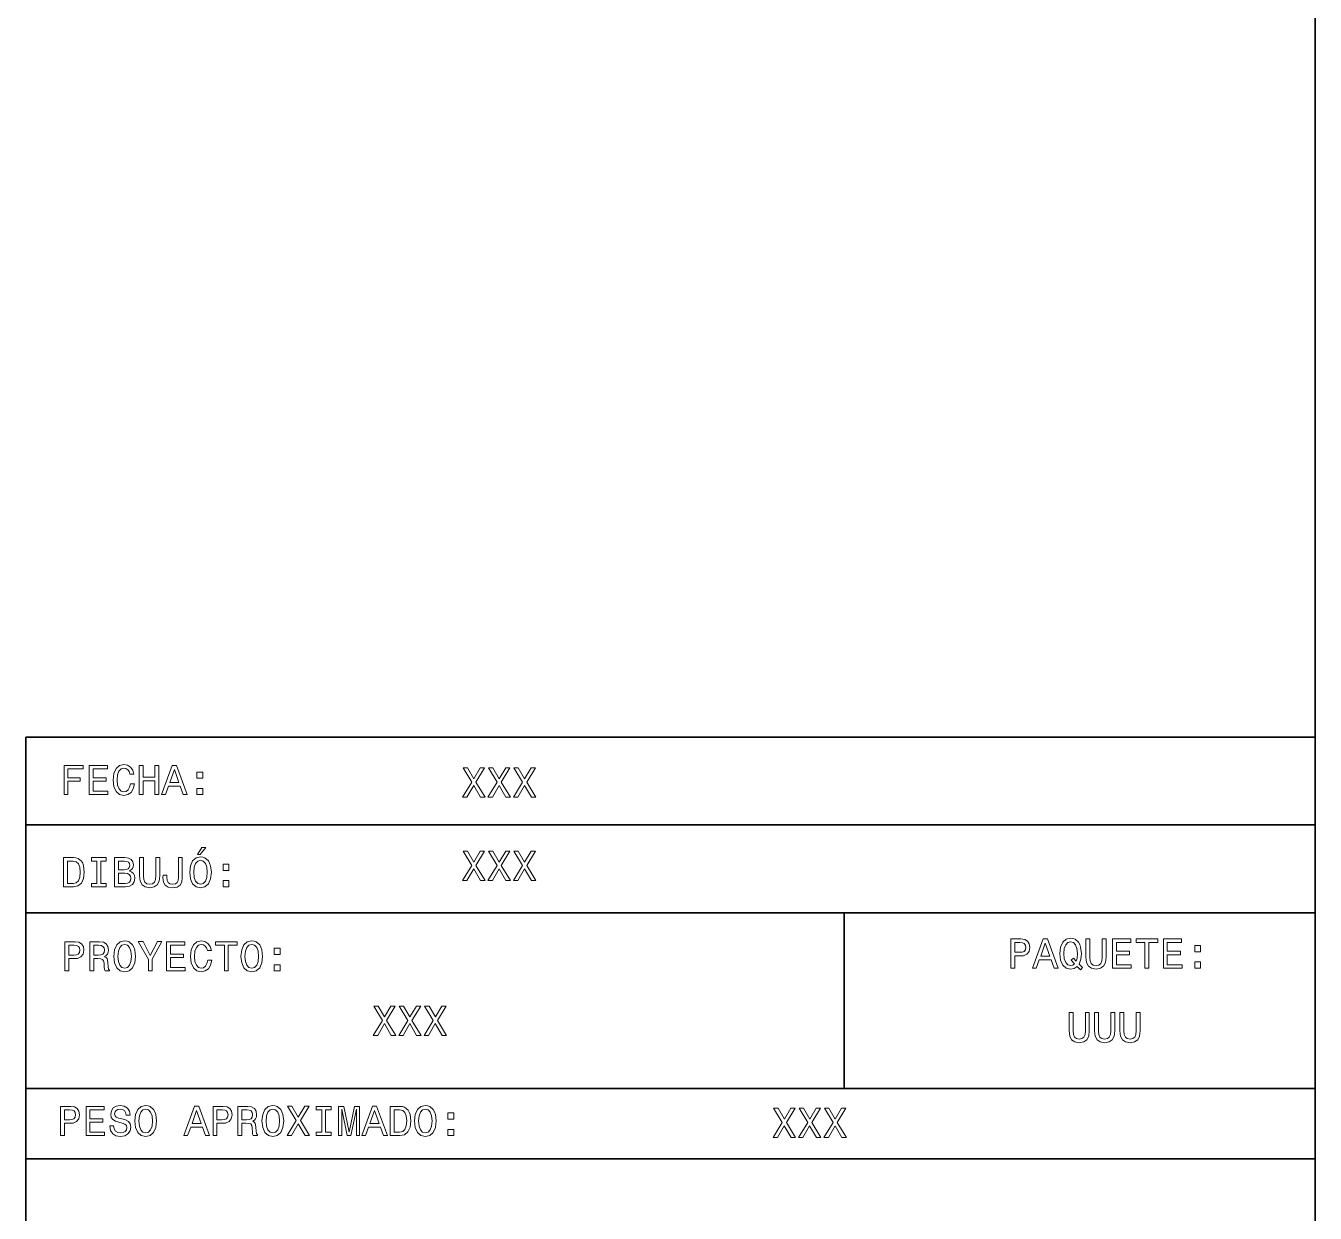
# Model space of a CAD drawing. Extents: x 14 to 2196, y -1968 to 1826.
# Drawn here: x 953.1 to 1173.1, y -789.6 to -586.8 of the extents above; entities that cross this region are included whole.
import ezdxf

# ---------------------------------------------------------------- set-up
doc = ezdxf.new("R2010")
doc.units = 0

msp = doc.modelspace()

# ---------------------------------------------------------------- linework, layer by layer
at = {"color": 7, "lineweight": 35}
for p, q in [((1173.112305, -992.265381), (1173.112305, -181.425354)), ((1173.112305, -992.265381), (1173.112305, -181.425354)), ((953.112305, -708.265381), (953.112305, -992.265381)), ((953.112305, -708.265381), (1173.112305, -708.265381)), ((953.112305, -708.265381), (953.112305, -992.265381)), ((953.112305, -708.265381), (1173.112305, -708.265381)), ((953.112305, -723.265381), (1173.112305, -723.265381)), ((953.112305, -723.265381), (1173.112305, -723.265381)), ((953.112305, -738.265381), (1173.112305, -738.265381)), ((953.112305, -738.265381), (1173.112305, -738.265381)), ((1092.715942, -738.265381), (1092.715942, -768.265381)), ((953.112305, -768.265381), (1173.112305, -768.265381)), ((953.112305, -768.265381), (1173.112305, -768.265381)), ((953.112305, -780.265381), (1173.112305, -780.265381)), ((953.112305, -780.265381), (1173.112305, -780.265381))]:
    msp.add_line(p, q, dxfattribs=at)
at = {"color": 7, "lineweight": 13}
for points in [[(959.640015, -718.102966), (960.310059, -718.102966), (960.310059, -715.804688), (962.413757, -715.804688), (962.413757, -715.206726), (960.310059, -715.206726), (960.310059, -713.70813), (962.896484, -713.70813), (962.896484, -713.102966), (959.640015, -713.102966)], [(959.640015, -718.102966), (960.310059, -718.102966), (960.310059, -715.804688), (962.413757, -715.804688), (962.413757, -715.206726), (960.310059, -715.206726), (960.310059, -713.70813), (962.896484, -713.70813), (962.896484, -713.102966), (959.640015, -713.102966)], [(963.941162, -718.102966), (967.111206, -718.102966), (967.111206, -717.497803), (964.604004, -717.497803), (964.604004, -715.804688), (966.837402, -715.804688), (966.837402, -715.206726), (964.604004, -715.206726), (964.604004, -713.70813), (967.053528, -713.70813), (967.053528, -713.102966), (963.941162, -713.102966)], [(963.941162, -718.102966), (967.111206, -718.102966), (967.111206, -717.497803), (964.604004, -717.497803), (964.604004, -715.804688), (966.837402, -715.804688), (966.837402, -715.206726), (964.604004, -715.206726), (964.604004, -713.70813), (967.053528, -713.70813), (967.053528, -713.102966), (963.941162, -713.102966)], [(970.958435, -716.244202), (970.814331, -716.849365), (970.576599, -717.281616), (970.245178, -717.548218), (969.85614, -717.634644), (969.387817, -717.505005), (969.020386, -717.115906), (968.775452, -716.481934), (968.696228, -715.602966), (968.775452, -714.731201), (969.013184, -714.090027), (969.380615, -713.700928), (969.85614, -713.564087), (970.201965, -713.636108), (970.497375, -713.83783), (970.727905, -714.162048), (970.886414, -714.608704), (971.570862, -714.608704), (971.354675, -713.924316), (970.980042, -713.405579), (970.468567, -713.08136), (969.85614, -712.966064), (969.092468, -713.146179), (968.508911, -713.650513), (968.134216, -714.479065), (968.004578, -715.602966), (968.134216, -716.726868), (968.508911, -717.55542), (969.092468, -718.066956), (969.85614, -718.239868), (970.526184, -718.102966), (971.066528, -717.72113), (971.448364, -717.094299), (971.650085, -716.244202)], [(970.958435, -716.244202), (970.814331, -716.849365), (970.576599, -717.281616), (970.245178, -717.548218), (969.85614, -717.634644), (969.387817, -717.505005), (969.020386, -717.115906), (968.775452, -716.481934), (968.696228, -715.602966), (968.775452, -714.731201), (969.013184, -714.090027), (969.380615, -713.700928), (969.85614, -713.564087), (970.201965, -713.636108), (970.497375, -713.83783), (970.727905, -714.162048), (970.886414, -714.608704), (971.570862, -714.608704), (971.354675, -713.924316), (970.980042, -713.405579), (970.468567, -713.08136), (969.85614, -712.966064), (969.092468, -713.146179), (968.508911, -713.650513), (968.134216, -714.479065), (968.004578, -715.602966), (968.134216, -716.726868), (968.508911, -717.55542), (969.092468, -718.066956), (969.85614, -718.239868), (970.526184, -718.102966), (971.066528, -717.72113), (971.448364, -717.094299), (971.650085, -716.244202)], [(972.457031, -718.102966), (973.127014, -718.102966), (973.127014, -715.754272), (975.129944, -715.754272), (975.129944, -718.102966), (975.792725, -718.102966), (975.792725, -713.102966), (975.129944, -713.102966), (975.129944, -715.141846), (973.127014, -715.141846), (973.127014, -713.102966), (972.457031, -713.102966)], [(972.457031, -718.102966), (973.127014, -718.102966), (973.127014, -715.754272), (975.129944, -715.754272), (975.129944, -718.102966), (975.792725, -718.102966), (975.792725, -713.102966), (975.129944, -713.102966), (975.129944, -715.141846), (973.127014, -715.141846), (973.127014, -713.102966), (972.457031, -713.102966)], [(976.275452, -718.102966), (976.938293, -718.102966), (977.464233, -716.63324), (979.4599, -716.63324), (979.98584, -718.102966), (980.663086, -718.102966), (978.833069, -713.095764), (978.098206, -713.095764)], [(976.275452, -718.102966), (976.938293, -718.102966), (977.464233, -716.63324), (979.4599, -716.63324), (979.98584, -718.102966), (980.663086, -718.102966), (978.833069, -713.095764), (978.098206, -713.095764)], [(977.694763, -716.020813), (978.465637, -713.816223), (979.236572, -716.020813)], [(977.694763, -716.020813), (978.465637, -713.816223), (979.236572, -716.020813)], [(982.305725, -715.307556), (983.299927, -715.307556), (983.299927, -714.23407), (982.305725, -714.23407)], [(982.305725, -715.307556), (983.299927, -715.307556), (983.299927, -714.23407), (982.305725, -714.23407)], [(1027.630859, -718.540405), (1028.387329, -718.540405), (1029.532837, -716.51593), (1030.699951, -718.540405), (1031.463623, -718.540405), (1029.900269, -715.968384), (1031.384399, -713.533203), (1030.656738, -713.533203), (1029.554443, -715.384766), (1028.473755, -713.533203), (1027.717285, -713.533203), (1029.194214, -715.975586)], [(1031.968018, -718.540405), (1032.724487, -718.540405), (1033.869995, -716.51593), (1035.037109, -718.540405), (1035.800903, -718.540405), (1034.237427, -715.968384), (1035.721558, -713.533203), (1034.993896, -713.533203), (1033.891602, -715.384766), (1032.810913, -713.533203), (1032.054443, -713.533203), (1033.531372, -715.975586)], [(1036.305176, -718.540405), (1037.061646, -718.540405), (1038.207153, -716.51593), (1039.37439, -718.540405), (1040.138062, -718.540405), (1038.574585, -715.968384), (1040.058838, -713.533203), (1039.331055, -713.533203), (1038.22876, -715.384766), (1037.148071, -713.533203), (1036.391602, -713.533203), (1037.86853, -715.975586)], [(982.305725, -718.102966), (983.299927, -718.102966), (983.299927, -717.02948), (982.305725, -717.02948)], [(982.305725, -718.102966), (983.299927, -718.102966), (983.299927, -717.02948), (982.305725, -717.02948)], [(982.429626, -728.325439), (982.854675, -728.325439), (983.85614, -727.100647), (983.150085, -727.100647)], [(982.429626, -728.325439), (982.854675, -728.325439), (983.85614, -727.100647), (983.150085, -727.100647)], [(1027.630859, -732.772461), (1028.387329, -732.772461), (1029.532837, -730.747986), (1030.699951, -732.772461), (1031.463623, -732.772461), (1029.900269, -730.200439), (1031.384399, -727.765259), (1030.656738, -727.765259), (1029.554443, -729.616821), (1028.473755, -727.765259), (1027.717285, -727.765259), (1029.194214, -730.207642)], [(1031.968018, -732.772461), (1032.724487, -732.772461), (1033.869995, -730.747986), (1035.037109, -732.772461), (1035.800903, -732.772461), (1034.237427, -730.200439), (1035.721558, -727.765259), (1034.993896, -727.765259), (1033.891602, -729.616821), (1032.810913, -727.765259), (1032.054443, -727.765259), (1033.531372, -730.207642)], [(1036.305176, -732.772461), (1037.061646, -732.772461), (1038.207153, -730.747986), (1039.37439, -732.772461), (1040.138062, -732.772461), (1038.574585, -730.200439), (1040.058838, -727.765259), (1039.331055, -727.765259), (1038.22876, -729.616821), (1037.148071, -727.765259), (1036.391602, -727.765259), (1037.86853, -730.207642)], [(961.233643, -728.851379), (959.569397, -728.851379), (959.569397, -733.851379), (961.233643, -733.851379), (962.018921, -733.692871), (962.602539, -733.210144), (962.962769, -732.424866), (963.092468, -731.351379), (962.977173, -730.256287), (962.833069, -729.823975), (962.631348, -729.47821), (962.047791, -729.009888), (961.665955, -728.894592)], [(961.233643, -728.851379), (959.569397, -728.851379), (959.569397, -733.851379), (961.233643, -733.851379), (962.018921, -733.692871), (962.602539, -733.210144), (962.962769, -732.424866), (963.092468, -731.351379), (962.977173, -730.256287), (962.833069, -729.823975), (962.631348, -729.47821), (962.047791, -729.009888), (961.665955, -728.894592)], [(961.183228, -729.449341), (961.730774, -729.557434), (962.105408, -729.888855), (962.328735, -730.479614), (962.400818, -731.351379), (962.321533, -732.194336), (962.098206, -732.785095), (961.71637, -733.138123), (961.183228, -733.253418), (960.239441, -733.253418), (960.239441, -729.449341)], [(961.183228, -729.449341), (961.730774, -729.557434), (962.105408, -729.888855), (962.328735, -730.479614), (962.400818, -731.351379), (962.321533, -732.194336), (962.098206, -732.785095), (961.71637, -733.138123), (961.183228, -733.253418), (960.239441, -733.253418), (960.239441, -729.449341)], [(965.246643, -733.246216), (964.324402, -733.246216), (964.324402, -733.851379), (966.831604, -733.851379), (966.831604, -733.246216), (965.909424, -733.246216), (965.909424, -729.456543), (966.831604, -729.456543), (966.831604, -728.851379), (964.324402, -728.851379), (964.324402, -729.456543), (965.246643, -729.456543)], [(965.246643, -733.246216), (964.324402, -733.246216), (964.324402, -733.851379), (966.831604, -733.851379), (966.831604, -733.246216), (965.909424, -733.246216), (965.909424, -729.456543), (966.831604, -729.456543), (966.831604, -728.851379), (964.324402, -728.851379), (964.324402, -729.456543), (965.246643, -729.456543)], [(970.815796, -731.149658), (971.320129, -730.731812), (971.449768, -730.450806), (971.493042, -730.10498), (971.399353, -729.564636), (971.118347, -729.175598), (970.66449, -728.937805), (970.030457, -728.851379), (968.250916, -728.851379), (968.250916, -733.851379), (970.131348, -733.851379), (970.801392, -733.750488), (971.298462, -733.455139), (971.608276, -732.986816), (971.71637, -732.352844), (971.651489, -731.927734), (971.478577, -731.574707), (971.197632, -731.315369)], [(970.815796, -731.149658), (971.320129, -730.731812), (971.449768, -730.450806), (971.493042, -730.10498), (971.399353, -729.564636), (971.118347, -729.175598), (970.66449, -728.937805), (970.030457, -728.851379), (968.250916, -728.851379), (968.250916, -733.851379), (970.131348, -733.851379), (970.801392, -733.750488), (971.298462, -733.455139), (971.608276, -732.986816), (971.71637, -732.352844), (971.651489, -731.927734), (971.478577, -731.574707), (971.197632, -731.315369)], [(969.893616, -730.926331), (968.913757, -730.926331), (968.913757, -729.449341), (969.951233, -729.449341), (970.340271, -729.492615), (970.614075, -729.622253), (970.779785, -729.845642), (970.837402, -730.177002), (970.772583, -730.508423), (970.59967, -730.739014), (970.30426, -730.883057)], [(969.893616, -730.926331), (968.913757, -730.926331), (968.913757, -729.449341), (969.951233, -729.449341), (970.340271, -729.492615), (970.614075, -729.622253), (970.779785, -729.845642), (970.837402, -730.177002), (970.772583, -730.508423), (970.59967, -730.739014), (970.30426, -730.883057)], [(972.530457, -731.949341), (972.631348, -732.849915), (972.948364, -733.49115), (973.481506, -733.858582), (974.25238, -733.988281), (975.016052, -733.858582), (975.549194, -733.49115), (975.866211, -732.857117), (975.974304, -731.949341), (975.974304, -728.851379), (975.30426, -728.851379), (975.30426, -731.985413), (975.239441, -732.597778), (975.044861, -733.037231), (974.713501, -733.296631), (974.25238, -733.383057), (973.776855, -733.296631), (973.445435, -733.037231), (973.250916, -732.60498), (973.193298, -731.985413), (973.193298, -728.851379), (972.530457, -728.851379)], [(972.530457, -731.949341), (972.631348, -732.849915), (972.948364, -733.49115), (973.481506, -733.858582), (974.25238, -733.988281), (975.016052, -733.858582), (975.549194, -733.49115), (975.866211, -732.857117), (975.974304, -731.949341), (975.974304, -728.851379), (975.30426, -728.851379), (975.30426, -731.985413), (975.239441, -732.597778), (975.044861, -733.037231), (974.713501, -733.296631), (974.25238, -733.383057), (973.776855, -733.296631), (973.445435, -733.037231), (973.250916, -732.60498), (973.193298, -731.985413), (973.193298, -728.851379), (972.530457, -728.851379)], [(979.165955, -732.194336), (979.115479, -732.727478), (978.964172, -733.09491), (978.654419, -733.318237), (978.178894, -733.383057), (977.710571, -733.318237), (977.400818, -733.109314), (977.220703, -732.741882), (977.170227, -732.20874), (977.184631, -731.848511), (976.536255, -731.848511), (976.521851, -732.215942), (976.608276, -733.015625), (976.903687, -733.570374), (977.415222, -733.880188), (978.171692, -733.988281), (978.920959, -733.880188), (979.432495, -733.570374), (979.727905, -733.022827), (979.821533, -732.223145), (979.821533, -728.851379), (979.165955, -728.851379)], [(979.165955, -732.194336), (979.115479, -732.727478), (978.964172, -733.09491), (978.654419, -733.318237), (978.178894, -733.383057), (977.710571, -733.318237), (977.400818, -733.109314), (977.220703, -732.741882), (977.170227, -732.20874), (977.184631, -731.848511), (976.536255, -731.848511), (976.521851, -732.215942), (976.608276, -733.015625), (976.903687, -733.570374), (977.415222, -733.880188), (978.171692, -733.988281), (978.920959, -733.880188), (979.432495, -733.570374), (979.727905, -733.022827), (979.821533, -732.223145), (979.821533, -728.851379), (979.165955, -728.851379)], [(981.075134, -731.351379), (981.204834, -732.475281), (981.579468, -733.303833), (982.163025, -733.815369), (982.926758, -733.988281), (983.683228, -733.815369), (984.273987, -733.303833), (984.641418, -732.475281), (984.77832, -731.351379), (984.641418, -730.23468), (984.48291, -729.780762), (984.273987, -729.406128), (983.683228, -728.894592), (983.322998, -728.764954), (982.926758, -728.714478), (982.155823, -728.894592), (981.572266, -729.398926), (981.204834, -730.227478)], [(981.075134, -731.351379), (981.204834, -732.475281), (981.579468, -733.303833), (982.163025, -733.815369), (982.926758, -733.988281), (983.683228, -733.815369), (984.273987, -733.303833), (984.641418, -732.475281), (984.77832, -731.351379), (984.641418, -730.23468), (984.48291, -729.780762), (984.273987, -729.406128), (983.683228, -728.894592), (983.322998, -728.764954), (982.926758, -728.714478), (982.155823, -728.894592), (981.572266, -729.398926), (981.204834, -730.227478)], [(981.766785, -731.351379), (981.846069, -730.479614), (982.083801, -729.83844), (982.451233, -729.449341), (982.926758, -729.3125), (983.39502, -729.449341), (983.762451, -729.845642), (984.000244, -730.486816), (984.08667, -731.351379), (984.000244, -732.223145), (983.762451, -732.864319), (983.39502, -733.253418), (982.926758, -733.383057), (982.451233, -733.253418), (982.083801, -732.864319), (981.846069, -732.230347)], [(981.766785, -731.351379), (981.846069, -730.479614), (982.083801, -729.83844), (982.451233, -729.449341), (982.926758, -729.3125), (983.39502, -729.449341), (983.762451, -729.845642), (984.000244, -730.486816), (984.08667, -731.351379), (984.000244, -732.223145), (983.762451, -732.864319), (983.39502, -733.253418), (982.926758, -733.383057), (982.451233, -733.253418), (982.083801, -732.864319), (981.846069, -732.230347)], [(986.766785, -731.055969), (987.761047, -731.055969), (987.761047, -729.982483), (986.766785, -729.982483)], [(986.766785, -731.055969), (987.761047, -731.055969), (987.761047, -729.982483), (986.766785, -729.982483)], [(970.052063, -733.253418), (968.913757, -733.253418), (968.913757, -731.531494), (969.987244, -731.531494), (970.441162, -731.581909), (970.76532, -731.733215), (970.9599, -731.992615), (971.024719, -732.367249), (970.9599, -732.763489), (970.779785, -733.037231), (970.477173, -733.202942)], [(970.052063, -733.253418), (968.913757, -733.253418), (968.913757, -731.531494), (969.987244, -731.531494), (970.441162, -731.581909), (970.76532, -731.733215), (970.9599, -731.992615), (971.024719, -732.367249), (970.9599, -732.763489), (970.779785, -733.037231), (970.477173, -733.202942)], [(986.766785, -733.851379), (987.761047, -733.851379), (987.761047, -732.777893), (986.766785, -732.777893)], [(986.766785, -733.851379), (987.761047, -733.851379), (987.761047, -732.777893), (986.766785, -732.777893)], [(959.79071, -748.20343), (960.453491, -748.20343), (960.453491, -746.092468), (961.188354, -746.092468), (961.930481, -746.056458), (962.52124, -745.804321), (962.903076, -745.314392), (963.032776, -744.644348), (962.931885, -744.02478), (962.643738, -743.570862), (962.168213, -743.297119), (961.519775, -743.20343), (959.79071, -743.20343)], [(959.79071, -748.20343), (960.453491, -748.20343), (960.453491, -746.092468), (961.188354, -746.092468), (961.930481, -746.056458), (962.52124, -745.804321), (962.903076, -745.314392), (963.032776, -744.644348), (962.931885, -744.02478), (962.643738, -743.570862), (962.168213, -743.297119), (961.519775, -743.20343), (959.79071, -743.20343)], [(964.041382, -748.20343), (964.711426, -748.20343), (964.711426, -746.092468), (965.395874, -746.092468), (965.900208, -746.114075), (966.217224, -746.214966), (966.390137, -746.452698), (966.462158, -746.877808), (966.498169, -747.526184), (966.541382, -747.951294), (966.627869, -748.20343), (967.384338, -748.20343), (967.384338, -748.066528), (967.218628, -747.864807), (967.161011, -747.490173), (967.110596, -746.683228), (966.988098, -746.085266), (966.822388, -745.897949), (966.563049, -745.761047), (966.851196, -745.580933), (967.052917, -745.328796), (967.182617, -745.01178), (967.22583, -744.629944), (967.125, -744.02478), (966.836792, -743.570862), (966.361267, -743.297119), (965.712891, -743.20343), (964.041382, -743.20343)], [(964.041382, -748.20343), (964.711426, -748.20343), (964.711426, -746.092468), (965.395874, -746.092468), (965.900208, -746.114075), (966.217224, -746.214966), (966.390137, -746.452698), (966.462158, -746.877808), (966.498169, -747.526184), (966.541382, -747.951294), (966.627869, -748.20343), (967.384338, -748.20343), (967.384338, -748.066528), (967.218628, -747.864807), (967.161011, -747.490173), (967.110596, -746.683228), (966.988098, -746.085266), (966.822388, -745.897949), (966.563049, -745.761047), (966.851196, -745.580933), (967.052917, -745.328796), (967.182617, -745.01178), (967.22583, -744.629944), (967.125, -744.02478), (966.836792, -743.570862), (966.361267, -743.297119), (965.712891, -743.20343), (964.041382, -743.20343)], [(968.133606, -745.70343), (968.263306, -746.827332), (968.637939, -747.655884), (969.221497, -748.167419), (969.985229, -748.340332), (970.741699, -748.167419), (971.332458, -747.655884), (971.69989, -746.827332), (971.836792, -745.70343), (971.69989, -744.586731), (971.541382, -744.132812), (971.332458, -743.758179), (970.741699, -743.246643), (970.38147, -743.117004), (969.985229, -743.066528), (969.214294, -743.246643), (968.630737, -743.750977), (968.263306, -744.579529)], [(968.133606, -745.70343), (968.263306, -746.827332), (968.637939, -747.655884), (969.221497, -748.167419), (969.985229, -748.340332), (970.741699, -748.167419), (971.332458, -747.655884), (971.69989, -746.827332), (971.836792, -745.70343), (971.69989, -744.586731), (971.541382, -744.132812), (971.332458, -743.758179), (970.741699, -743.246643), (970.38147, -743.117004), (969.985229, -743.066528), (969.214294, -743.246643), (968.630737, -743.750977), (968.263306, -744.579529)], [(974.697021, -748.20343), (974.697021, -746.178955), (976.339661, -743.196228), (975.590393, -743.196228), (974.358398, -745.566528), (973.112, -743.196228), (972.312317, -743.196228), (974.026978, -746.222168), (974.026978, -748.20343)], [(974.697021, -748.20343), (974.697021, -746.178955), (976.339661, -743.196228), (975.590393, -743.196228), (974.358398, -745.566528), (973.112, -743.196228), (972.312317, -743.196228), (974.026978, -746.222168), (974.026978, -748.20343)], [(977.146606, -748.20343), (980.31665, -748.20343), (980.31665, -747.598267), (977.809448, -747.598267), (977.809448, -745.905151), (980.042847, -745.905151), (980.042847, -745.30719), (977.809448, -745.30719), (977.809448, -743.808594), (980.258972, -743.808594), (980.258972, -743.20343), (977.146606, -743.20343)], [(977.146606, -748.20343), (980.31665, -748.20343), (980.31665, -747.598267), (977.809448, -747.598267), (977.809448, -745.905151), (980.042847, -745.905151), (980.042847, -745.30719), (977.809448, -745.30719), (977.809448, -743.808594), (980.258972, -743.808594), (980.258972, -743.20343), (977.146606, -743.20343)], [(984.163879, -746.344666), (984.019775, -746.949829), (983.782043, -747.38208), (983.450623, -747.648682), (983.061584, -747.735107), (982.593262, -747.605469), (982.22583, -747.21637), (981.980896, -746.582397), (981.901611, -745.70343), (981.980896, -744.831665), (982.218628, -744.190491), (982.58606, -743.801392), (983.061584, -743.664551), (983.40741, -743.736572), (983.70282, -743.938293), (983.93335, -744.262512), (984.091858, -744.709167), (984.776306, -744.709167), (984.56012, -744.02478), (984.185486, -743.506042), (983.67395, -743.181824), (983.061584, -743.066528), (982.297913, -743.246643), (981.714294, -743.750977), (981.339661, -744.579529), (981.210022, -745.70343), (981.339661, -746.827332), (981.714294, -747.655884), (982.297913, -748.167419), (983.061584, -748.340332), (983.731628, -748.20343), (984.271973, -747.821594), (984.653809, -747.194763), (984.85553, -746.344666)], [(984.163879, -746.344666), (984.019775, -746.949829), (983.782043, -747.38208), (983.450623, -747.648682), (983.061584, -747.735107), (982.593262, -747.605469), (982.22583, -747.21637), (981.980896, -746.582397), (981.901611, -745.70343), (981.980896, -744.831665), (982.218628, -744.190491), (982.58606, -743.801392), (983.061584, -743.664551), (983.40741, -743.736572), (983.70282, -743.938293), (983.93335, -744.262512), (984.091858, -744.709167), (984.776306, -744.709167), (984.56012, -744.02478), (984.185486, -743.506042), (983.67395, -743.181824), (983.061584, -743.066528), (982.297913, -743.246643), (981.714294, -743.750977), (981.339661, -744.579529), (981.210022, -745.70343), (981.339661, -746.827332), (981.714294, -747.655884), (982.297913, -748.167419), (983.061584, -748.340332), (983.731628, -748.20343), (984.271973, -747.821594), (984.653809, -747.194763), (984.85553, -746.344666)], [(987.002502, -748.20343), (987.665344, -748.20343), (987.665344, -743.808594), (989.178284, -743.808594), (989.178284, -743.20343), (985.4823, -743.20343), (985.4823, -743.808594), (987.002502, -743.808594)], [(987.002502, -748.20343), (987.665344, -748.20343), (987.665344, -743.808594), (989.178284, -743.808594), (989.178284, -743.20343), (985.4823, -743.20343), (985.4823, -743.808594), (987.002502, -743.808594)], [(989.819519, -745.70343), (989.949219, -746.827332), (990.323853, -747.655884), (990.90741, -748.167419), (991.671082, -748.340332), (992.427551, -748.167419), (993.018372, -747.655884), (993.385803, -746.827332), (993.522705, -745.70343), (993.385803, -744.586731), (993.227295, -744.132812), (993.018372, -743.758179), (992.427551, -743.246643), (992.067322, -743.117004), (991.671082, -743.066528), (990.900208, -743.246643), (990.31665, -743.750977), (989.949219, -744.579529)], [(989.819519, -745.70343), (989.949219, -746.827332), (990.323853, -747.655884), (990.90741, -748.167419), (991.671082, -748.340332), (992.427551, -748.167419), (993.018372, -747.655884), (993.385803, -746.827332), (993.522705, -745.70343), (993.385803, -744.586731), (993.227295, -744.132812), (993.018372, -743.758179), (992.427551, -743.246643), (992.067322, -743.117004), (991.671082, -743.066528), (990.900208, -743.246643), (990.31665, -743.750977), (989.949219, -744.579529)], [(1121.184204, -747.74054), (1121.847046, -747.74054), (1121.847046, -745.629578), (1122.581909, -745.629578), (1123.323975, -745.593567), (1123.914673, -745.341431), (1124.296631, -744.851501), (1124.42627, -744.181458), (1124.325439, -743.56189), (1124.037231, -743.107971), (1123.561646, -742.834229), (1122.91333, -742.74054), (1121.184204, -742.74054)], [(1122.733154, -743.352905), (1123.165405, -743.396179), (1123.482422, -743.53302), (1123.6698, -743.785217), (1123.734619, -744.181458), (1123.662598, -744.599304), (1123.468018, -744.851501), (1123.136597, -744.981201), (1122.682739, -745.017212), (1121.847046, -745.017212), (1121.847046, -743.352905)], [(1124.851318, -747.74054), (1125.51416, -747.74054), (1126.040039, -746.270813), (1128.035767, -746.270813), (1128.561646, -747.74054), (1129.238892, -747.74054), (1127.408936, -742.733337), (1126.674072, -742.733337)], [(1126.27063, -745.658386), (1127.041504, -743.453796), (1127.812378, -745.658386)], [(1132.495361, -747.430725), (1133.042969, -747.999878), (1133.424805, -747.618042), (1132.833984, -747.012878), (1133.136597, -746.191528), (1133.230347, -745.24054), (1133.093384, -744.12384), (1132.934937, -743.669922), (1132.725952, -743.295288), (1132.135132, -742.783752), (1131.774902, -742.654114), (1131.378662, -742.603638), (1130.61499, -742.783752), (1130.031494, -743.288086), (1129.65686, -744.116638), (1129.5271, -745.24054), (1129.65686, -746.364441), (1130.024292, -747.192993), (1130.607788, -747.704529), (1131.378662, -747.877441), (1132.005493, -747.762146)], [(1132.041504, -746.969666), (1131.731689, -747.200195), (1131.378662, -747.272217), (1130.9104, -747.142578), (1130.542969, -746.753479), (1130.297974, -746.119507), (1130.21875, -745.24054), (1130.297974, -744.368774), (1130.535767, -743.7276), (1130.903198, -743.338501), (1131.378662, -743.20166), (1131.847046, -743.338501), (1132.214478, -743.734802), (1132.452148, -744.375977), (1132.538696, -745.24054), (1132.473755, -745.989807), (1132.336914, -746.501343), (1131.868652, -746.011414), (1131.479614, -746.378845)], [(1133.994019, -745.838501), (1134.094849, -746.739075), (1134.411865, -747.38031), (1134.944946, -747.747742), (1135.715942, -747.877441), (1136.479614, -747.747742), (1137.012695, -747.38031), (1137.329712, -746.746277), (1137.437744, -745.838501), (1137.437744, -742.74054), (1136.7677, -742.74054), (1136.7677, -745.874573), (1136.702881, -746.486938), (1136.508423, -746.926392), (1136.177002, -747.185791), (1135.715942, -747.272217), (1135.240356, -747.185791), (1134.908936, -746.926392), (1134.714478, -746.494141), (1134.65686, -745.874573), (1134.65686, -742.74054), (1133.994019, -742.74054)], [(1138.540039, -747.74054), (1141.710083, -747.74054), (1141.710083, -747.135376), (1139.202881, -747.135376), (1139.202881, -745.442261), (1141.436401, -745.442261), (1141.436401, -744.844299), (1139.202881, -744.844299), (1139.202881, -743.345703), (1141.652466, -743.345703), (1141.652466, -742.74054), (1138.540039, -742.74054)], [(1144.058838, -747.74054), (1144.72168, -747.74054), (1144.72168, -743.345703), (1146.234619, -743.345703), (1146.234619, -742.74054), (1142.538696, -742.74054), (1142.538696, -743.345703), (1144.058838, -743.345703)], [(1147.214478, -747.74054), (1150.384521, -747.74054), (1150.384521, -747.135376), (1147.877319, -747.135376), (1147.877319, -745.442261), (1150.110718, -745.442261), (1150.110718, -744.844299), (1147.877319, -744.844299), (1147.877319, -743.345703), (1150.326782, -743.345703), (1150.326782, -742.74054), (1147.214478, -742.74054)], [(961.339661, -743.815796), (961.771973, -743.85907), (962.088989, -743.995911), (962.276306, -744.248108), (962.341125, -744.644348), (962.269104, -745.062195), (962.074524, -745.314392), (961.743164, -745.444092), (961.289246, -745.480103), (960.453491, -745.480103), (960.453491, -743.815796)], [(961.339661, -743.815796), (961.771973, -743.85907), (962.088989, -743.995911), (962.276306, -744.248108), (962.341125, -744.644348), (962.269104, -745.062195), (962.074524, -745.314392), (961.743164, -745.444092), (961.289246, -745.480103), (960.453491, -745.480103), (960.453491, -743.815796)], [(965.525574, -743.815796), (965.965027, -743.85907), (966.274841, -743.995911), (966.46936, -744.248108), (966.53418, -744.644348), (966.462158, -745.062195), (966.267639, -745.314392), (965.936218, -745.444092), (965.4823, -745.480103), (964.711426, -745.480103), (964.711426, -743.815796)], [(965.525574, -743.815796), (965.965027, -743.85907), (966.274841, -743.995911), (966.46936, -744.248108), (966.53418, -744.644348), (966.462158, -745.062195), (966.267639, -745.314392), (965.936218, -745.444092), (965.4823, -745.480103), (964.711426, -745.480103), (964.711426, -743.815796)], [(968.825256, -745.70343), (968.904541, -744.831665), (969.142273, -744.190491), (969.509705, -743.801392), (969.985229, -743.664551), (970.453491, -743.801392), (970.820923, -744.197693), (971.058716, -744.838867), (971.145142, -745.70343), (971.058716, -746.575195), (970.820923, -747.21637), (970.453491, -747.605469), (969.985229, -747.735107), (969.509705, -747.605469), (969.142273, -747.21637), (968.904541, -746.582397)], [(968.825256, -745.70343), (968.904541, -744.831665), (969.142273, -744.190491), (969.509705, -743.801392), (969.985229, -743.664551), (970.453491, -743.801392), (970.820923, -744.197693), (971.058716, -744.838867), (971.145142, -745.70343), (971.058716, -746.575195), (970.820923, -747.21637), (970.453491, -747.605469), (969.985229, -747.735107), (969.509705, -747.605469), (969.142273, -747.21637), (968.904541, -746.582397)], [(990.511169, -745.70343), (990.590393, -744.831665), (990.828125, -744.190491), (991.195557, -743.801392), (991.671082, -743.664551), (992.139404, -743.801392), (992.506836, -744.197693), (992.744568, -744.838867), (992.831055, -745.70343), (992.744568, -746.575195), (992.506836, -747.21637), (992.139404, -747.605469), (991.671082, -747.735107), (991.195557, -747.605469), (990.828125, -747.21637), (990.590393, -746.582397)], [(990.511169, -745.70343), (990.590393, -744.831665), (990.828125, -744.190491), (991.195557, -743.801392), (991.671082, -743.664551), (992.139404, -743.801392), (992.506836, -744.197693), (992.744568, -744.838867), (992.831055, -745.70343), (992.744568, -746.575195), (992.506836, -747.21637), (992.139404, -747.605469), (991.671082, -747.735107), (991.195557, -747.605469), (990.828125, -747.21637), (990.590393, -746.582397)], [(995.511169, -745.40802), (996.505371, -745.40802), (996.505371, -744.334534), (995.511169, -744.334534)], [(995.511169, -745.40802), (996.505371, -745.40802), (996.505371, -744.334534), (995.511169, -744.334534)], [(1152.567505, -744.945129), (1153.561646, -744.945129), (1153.561646, -743.871643), (1152.567505, -743.871643)], [(995.511169, -748.20343), (996.505371, -748.20343), (996.505371, -747.129944), (995.511169, -747.129944)], [(995.511169, -748.20343), (996.505371, -748.20343), (996.505371, -747.129944), (995.511169, -747.129944)], [(1152.567505, -747.74054), (1153.561646, -747.74054), (1153.561646, -746.667053), (1152.567505, -746.667053)], [(1012.395935, -759.20343), (1013.152466, -759.20343), (1014.297974, -757.178955), (1015.465149, -759.20343), (1016.228821, -759.20343), (1014.665405, -756.631409), (1016.149536, -754.196228), (1015.421875, -754.196228), (1014.31958, -756.047791), (1013.238892, -754.196228), (1012.482422, -754.196228), (1013.959351, -756.638611)], [(1016.733154, -759.20343), (1017.489624, -759.20343), (1018.635132, -757.178955), (1019.802307, -759.20343), (1020.565979, -759.20343), (1019.002563, -756.631409), (1020.486755, -754.196228), (1019.759094, -754.196228), (1018.656799, -756.047791), (1017.57605, -754.196228), (1016.81958, -754.196228), (1018.296509, -756.638611)], [(1021.070312, -759.20343), (1021.826782, -759.20343), (1022.972351, -757.178955), (1024.139526, -759.20343), (1024.903198, -759.20343), (1023.339783, -756.631409), (1024.823975, -754.196228), (1024.096191, -754.196228), (1022.993958, -756.047791), (1021.913269, -754.196228), (1021.156799, -754.196228), (1022.633728, -756.638611)], [(1131.127197, -758.406799), (1131.228149, -759.307373), (1131.545044, -759.948608), (1132.078247, -760.31604), (1132.849121, -760.44574), (1133.612793, -760.31604), (1134.145996, -759.948608), (1134.463013, -759.314575), (1134.571045, -758.406799), (1134.571045, -755.308838), (1133.901001, -755.308838), (1133.901001, -758.442871), (1133.836182, -759.055237), (1133.641602, -759.49469), (1133.310181, -759.754089), (1132.849121, -759.840515), (1132.373657, -759.754089), (1132.042236, -759.49469), (1131.847656, -759.062439), (1131.790039, -758.442871), (1131.790039, -755.308838), (1131.127197, -755.308838)], [(1135.464355, -758.406799), (1135.565308, -759.307373), (1135.882324, -759.948608), (1136.415405, -760.31604), (1137.186279, -760.44574), (1137.949951, -760.31604), (1138.483154, -759.948608), (1138.800171, -759.314575), (1138.908203, -758.406799), (1138.908203, -755.308838), (1138.238159, -755.308838), (1138.238159, -758.442871), (1138.17334, -759.055237), (1137.97876, -759.49469), (1137.647461, -759.754089), (1137.186279, -759.840515), (1136.710815, -759.754089), (1136.379395, -759.49469), (1136.184814, -759.062439), (1136.127197, -758.442871), (1136.127197, -755.308838), (1135.464355, -755.308838)], [(1139.801636, -758.406799), (1139.902466, -759.307373), (1140.219482, -759.948608), (1140.752563, -760.31604), (1141.523438, -760.44574), (1142.287109, -760.31604), (1142.820312, -759.948608), (1143.137329, -759.314575), (1143.245361, -758.406799), (1143.245361, -755.308838), (1142.575317, -755.308838), (1142.575317, -758.442871), (1142.510498, -759.055237), (1142.31604, -759.49469), (1141.984619, -759.754089), (1141.523438, -759.840515), (1141.047974, -759.754089), (1140.716553, -759.49469), (1140.522095, -759.062439), (1140.464355, -758.442871), (1140.464355, -755.308838), (1139.801636, -755.308838)], [(959.044067, -776.31073), (959.706848, -776.31073), (959.706848, -774.199768), (960.441711, -774.199768), (961.183838, -774.163757), (961.774597, -773.911621), (962.156433, -773.421692), (962.286133, -772.751648), (962.185242, -772.13208), (961.897095, -771.678162), (961.42157, -771.404419), (960.773132, -771.31073), (959.044067, -771.31073)], [(959.044067, -776.31073), (959.706848, -776.31073), (959.706848, -774.199768), (960.441711, -774.199768), (961.183838, -774.163757), (961.774597, -773.911621), (962.156433, -773.421692), (962.286133, -772.751648), (962.185242, -772.13208), (961.897095, -771.678162), (961.42157, -771.404419), (960.773132, -771.31073), (959.044067, -771.31073)], [(960.593018, -771.923096), (961.02533, -771.96637), (961.342285, -772.10321), (961.529663, -772.355408), (961.594482, -772.751648), (961.522461, -773.169495), (961.327881, -773.421692), (960.996521, -773.551392), (960.542603, -773.587402), (959.706848, -773.587402), (959.706848, -771.923096)], [(960.593018, -771.923096), (961.02533, -771.96637), (961.342285, -772.10321), (961.529663, -772.355408), (961.594482, -772.751648), (961.522461, -773.169495), (961.327881, -773.421692), (960.996521, -773.551392), (960.542603, -773.587402), (959.706848, -773.587402), (959.706848, -771.923096)], [(963.388428, -776.31073), (966.558472, -776.31073), (966.558472, -775.705566), (964.05127, -775.705566), (964.05127, -774.012451), (966.284668, -774.012451), (966.284668, -773.41449), (964.05127, -773.41449), (964.05127, -771.915894), (966.500793, -771.915894), (966.500793, -771.31073), (963.388428, -771.31073)], [(963.388428, -776.31073), (966.558472, -776.31073), (966.558472, -775.705566), (964.05127, -775.705566), (964.05127, -774.012451), (966.284668, -774.012451), (966.284668, -773.41449), (964.05127, -773.41449), (964.05127, -771.915894), (966.500793, -771.915894), (966.500793, -771.31073), (963.388428, -771.31073)], [(968.10022, -774.660889), (967.444641, -774.660889), (967.588684, -775.424561), (967.948975, -775.986511), (968.503723, -776.325134), (969.252991, -776.447632), (969.995056, -776.332336), (970.549805, -776.01532), (970.902832, -775.51825), (971.032532, -774.86261), (970.924438, -774.271851), (970.621826, -773.889954), (970.131958, -773.637817), (969.476318, -773.4505), (968.914368, -773.313599), (968.546936, -773.15509), (968.338013, -772.924561), (968.273132, -772.564331), (968.338013, -772.240112), (968.52533, -771.995178), (968.813477, -771.829468), (969.209778, -771.771851), (969.61322, -771.843872), (969.930237, -772.038391), (970.13916, -772.36261), (970.23999, -772.802063), (970.89563, -772.802063), (970.89563, -772.787659), (970.780334, -772.110413), (970.441711, -771.60614), (969.908569, -771.289124), (969.18811, -771.18103), (968.539734, -771.289124), (968.0354, -771.591736), (967.711182, -772.059998), (967.595947, -772.665222), (967.689575, -773.205566), (967.963379, -773.572998), (968.39563, -773.817932), (968.986389, -774.005249), (969.570007, -774.170959), (970.00946, -774.329468), (970.276062, -774.559998), (970.36969, -774.934631), (970.283264, -775.316467), (970.059875, -775.604675), (969.721252, -775.78479), (969.281799, -775.842407), (968.79187, -775.763184), (968.417236, -775.532654), (968.179504, -775.15802)], [(968.10022, -774.660889), (967.444641, -774.660889), (967.588684, -775.424561), (967.948975, -775.986511), (968.503723, -776.325134), (969.252991, -776.447632), (969.995056, -776.332336), (970.549805, -776.01532), (970.902832, -775.51825), (971.032532, -774.86261), (970.924438, -774.271851), (970.621826, -773.889954), (970.131958, -773.637817), (969.476318, -773.4505), (968.914368, -773.313599), (968.546936, -773.15509), (968.338013, -772.924561), (968.273132, -772.564331), (968.338013, -772.240112), (968.52533, -771.995178), (968.813477, -771.829468), (969.209778, -771.771851), (969.61322, -771.843872), (969.930237, -772.038391), (970.13916, -772.36261), (970.23999, -772.802063), (970.89563, -772.802063), (970.89563, -772.787659), (970.780334, -772.110413), (970.441711, -771.60614), (969.908569, -771.289124), (969.18811, -771.18103), (968.539734, -771.289124), (968.0354, -771.591736), (967.711182, -772.059998), (967.595947, -772.665222), (967.689575, -773.205566), (967.963379, -773.572998), (968.39563, -773.817932), (968.986389, -774.005249), (969.570007, -774.170959), (970.00946, -774.329468), (970.276062, -774.559998), (970.36969, -774.934631), (970.283264, -775.316467), (970.059875, -775.604675), (969.721252, -775.78479), (969.281799, -775.842407), (968.79187, -775.763184), (968.417236, -775.532654), (968.179504, -775.15802)], [(971.724182, -773.81073), (971.853821, -774.934631), (972.228455, -775.763184), (972.812073, -776.274719), (973.575745, -776.447632), (974.332214, -776.274719), (974.923035, -775.763184), (975.290466, -774.934631), (975.427307, -773.81073), (975.290466, -772.694031), (975.131958, -772.240112), (974.923035, -771.865479), (974.332214, -771.353943), (973.971985, -771.224304), (973.575745, -771.173828), (972.804871, -771.353943), (972.221252, -771.858276), (971.853821, -772.686829)], [(971.724182, -773.81073), (971.853821, -774.934631), (972.228455, -775.763184), (972.812073, -776.274719), (973.575745, -776.447632), (974.332214, -776.274719), (974.923035, -775.763184), (975.290466, -774.934631), (975.427307, -773.81073), (975.290466, -772.694031), (975.131958, -772.240112), (974.923035, -771.865479), (974.332214, -771.353943), (973.971985, -771.224304), (973.575745, -771.173828), (972.804871, -771.353943), (972.221252, -771.858276), (971.853821, -772.686829)], [(972.415833, -773.81073), (972.495056, -772.938965), (972.732788, -772.297791), (973.10022, -771.908691), (973.575745, -771.771851), (974.044067, -771.908691), (974.411499, -772.304993), (974.649231, -772.946167), (974.735718, -773.81073), (974.649231, -774.682495), (974.411499, -775.323669), (974.044067, -775.712769), (973.575745, -775.842407), (973.10022, -775.712769), (972.732788, -775.323669), (972.495056, -774.689697)], [(972.415833, -773.81073), (972.495056, -772.938965), (972.732788, -772.297791), (973.10022, -771.908691), (973.575745, -771.771851), (974.044067, -771.908691), (974.411499, -772.304993), (974.649231, -772.946167), (974.735718, -773.81073), (974.649231, -774.682495), (974.411499, -775.323669), (974.044067, -775.712769), (973.575745, -775.842407), (973.10022, -775.712769), (972.732788, -775.323669), (972.495056, -774.689697)], [(980.059875, -776.31073), (980.722717, -776.31073), (981.248657, -774.841003), (983.244324, -774.841003), (983.770264, -776.31073), (984.44751, -776.31073), (982.617554, -771.303528), (981.88269, -771.303528)], [(980.059875, -776.31073), (980.722717, -776.31073), (981.248657, -774.841003), (983.244324, -774.841003), (983.770264, -776.31073), (984.44751, -776.31073), (982.617554, -771.303528), (981.88269, -771.303528)], [(981.479187, -774.228577), (982.250122, -772.023987), (983.020996, -774.228577)], [(981.479187, -774.228577), (982.250122, -772.023987), (983.020996, -774.228577)], [(985.067078, -776.31073), (985.729919, -776.31073), (985.729919, -774.199768), (986.464783, -774.199768), (987.206848, -774.163757), (987.797668, -773.911621), (988.179504, -773.421692), (988.309204, -772.751648), (988.208313, -772.13208), (987.920105, -771.678162), (987.444641, -771.404419), (986.796204, -771.31073), (985.067078, -771.31073)], [(985.067078, -776.31073), (985.729919, -776.31073), (985.729919, -774.199768), (986.464783, -774.199768), (987.206848, -774.163757), (987.797668, -773.911621), (988.179504, -773.421692), (988.309204, -772.751648), (988.208313, -772.13208), (987.920105, -771.678162), (987.444641, -771.404419), (986.796204, -771.31073), (985.067078, -771.31073)], [(986.616089, -771.923096), (987.04834, -771.96637), (987.365356, -772.10321), (987.552673, -772.355408), (987.617554, -772.751648), (987.545471, -773.169495), (987.350952, -773.421692), (987.019531, -773.551392), (986.565674, -773.587402), (985.729919, -773.587402), (985.729919, -771.923096)], [(986.616089, -771.923096), (987.04834, -771.96637), (987.365356, -772.10321), (987.552673, -772.355408), (987.617554, -772.751648), (987.545471, -773.169495), (987.350952, -773.421692), (987.019531, -773.551392), (986.565674, -773.587402), (985.729919, -773.587402), (985.729919, -771.923096)], [(989.31781, -776.31073), (989.987854, -776.31073), (989.987854, -774.199768), (990.672302, -774.199768), (991.176636, -774.221375), (991.493591, -774.322266), (991.666504, -774.559998), (991.738586, -774.985107), (991.774597, -775.633484), (991.81781, -776.058594), (991.904297, -776.31073), (992.660767, -776.31073), (992.660767, -776.173828), (992.495056, -775.972107), (992.437439, -775.597473), (992.386963, -774.790527), (992.264526, -774.192566), (992.098816, -774.005249), (991.839417, -773.868347), (992.127625, -773.688232), (992.329346, -773.436096), (992.459045, -773.11908), (992.502258, -772.737244), (992.401367, -772.13208), (992.11322, -771.678162), (991.637695, -771.404419), (990.989258, -771.31073), (989.31781, -771.31073)], [(989.31781, -776.31073), (989.987854, -776.31073), (989.987854, -774.199768), (990.672302, -774.199768), (991.176636, -774.221375), (991.493591, -774.322266), (991.666504, -774.559998), (991.738586, -774.985107), (991.774597, -775.633484), (991.81781, -776.058594), (991.904297, -776.31073), (992.660767, -776.31073), (992.660767, -776.173828), (992.495056, -775.972107), (992.437439, -775.597473), (992.386963, -774.790527), (992.264526, -774.192566), (992.098816, -774.005249), (991.839417, -773.868347), (992.127625, -773.688232), (992.329346, -773.436096), (992.459045, -773.11908), (992.502258, -772.737244), (992.401367, -772.13208), (992.11322, -771.678162), (991.637695, -771.404419), (990.989258, -771.31073), (989.31781, -771.31073)], [(990.801941, -771.923096), (991.241455, -771.96637), (991.55127, -772.10321), (991.745789, -772.355408), (991.810608, -772.751648), (991.738586, -773.169495), (991.544067, -773.421692), (991.212646, -773.551392), (990.758728, -773.587402), (989.987854, -773.587402), (989.987854, -771.923096)], [(990.801941, -771.923096), (991.241455, -771.96637), (991.55127, -772.10321), (991.745789, -772.355408), (991.810608, -772.751648), (991.738586, -773.169495), (991.544067, -773.421692), (991.212646, -773.551392), (990.758728, -773.587402), (989.987854, -773.587402), (989.987854, -771.923096)], [(993.410034, -773.81073), (993.539734, -774.934631), (993.914368, -775.763184), (994.497925, -776.274719), (995.261597, -776.447632), (996.018127, -776.274719), (996.608887, -775.763184), (996.976318, -774.934631), (997.11322, -773.81073), (996.976318, -772.694031), (996.81781, -772.240112), (996.608887, -771.865479), (996.018127, -771.353943), (995.657898, -771.224304), (995.261597, -771.173828), (994.490723, -771.353943), (993.907166, -771.858276), (993.539734, -772.686829)], [(993.410034, -773.81073), (993.539734, -774.934631), (993.914368, -775.763184), (994.497925, -776.274719), (995.261597, -776.447632), (996.018127, -776.274719), (996.608887, -775.763184), (996.976318, -774.934631), (997.11322, -773.81073), (996.976318, -772.694031), (996.81781, -772.240112), (996.608887, -771.865479), (996.018127, -771.353943), (995.657898, -771.224304), (995.261597, -771.173828), (994.490723, -771.353943), (993.907166, -771.858276), (993.539734, -772.686829)], [(994.101685, -773.81073), (994.180908, -772.938965), (994.418701, -772.297791), (994.786133, -771.908691), (995.261597, -771.771851), (995.729919, -771.908691), (996.097351, -772.304993), (996.335083, -772.946167), (996.42157, -773.81073), (996.335083, -774.682495), (996.097351, -775.323669), (995.729919, -775.712769), (995.261597, -775.842407), (994.786133, -775.712769), (994.418701, -775.323669), (994.180908, -774.689697)], [(994.101685, -773.81073), (994.180908, -772.938965), (994.418701, -772.297791), (994.786133, -771.908691), (995.261597, -771.771851), (995.729919, -771.908691), (996.097351, -772.304993), (996.335083, -772.946167), (996.42157, -773.81073), (996.335083, -774.682495), (996.097351, -775.323669), (995.729919, -775.712769), (995.261597, -775.842407), (994.786133, -775.712769), (994.418701, -775.323669), (994.180908, -774.689697)], [(997.689575, -776.31073), (998.446045, -776.31073), (999.591614, -774.286255), (1000.758728, -776.31073), (1001.522461, -776.31073), (999.959045, -773.738708), (1001.443176, -771.303528), (1000.715515, -771.303528), (999.61322, -773.15509), (998.532532, -771.303528), (997.776062, -771.303528), (999.252991, -773.745911)], [(997.689575, -776.31073), (998.446045, -776.31073), (999.591614, -774.286255), (1000.758728, -776.31073), (1001.522461, -776.31073), (999.959045, -773.738708), (1001.443176, -771.303528), (1000.715515, -771.303528), (999.61322, -773.15509), (998.532532, -771.303528), (997.776062, -771.303528), (999.252991, -773.745911)], [(1003.604553, -775.705566), (1002.682373, -775.705566), (1002.682373, -776.31073), (1005.189575, -776.31073), (1005.189575, -775.705566), (1004.267395, -775.705566), (1004.267395, -771.915894), (1005.189575, -771.915894), (1005.189575, -771.31073), (1002.682373, -771.31073), (1002.682373, -771.915894), (1003.604553, -771.915894)], [(1003.604553, -775.705566), (1002.682373, -775.705566), (1002.682373, -776.31073), (1005.189575, -776.31073), (1005.189575, -775.705566), (1004.267395, -775.705566), (1004.267395, -771.915894), (1005.189575, -771.915894), (1005.189575, -771.31073), (1002.682373, -771.31073), (1002.682373, -771.915894), (1003.604553, -771.915894)], [(1006.471985, -776.31073), (1007.026733, -776.31073), (1007.026733, -771.771851), (1007.963379, -776.31073), (1008.582947, -776.31073), (1009.512329, -771.771851), (1009.512329, -776.31073), (1010.074341, -776.31073), (1010.074341, -771.31073), (1009.195374, -771.31073), (1008.273132, -775.719971), (1007.358154, -771.31073), (1006.471985, -771.31073)], [(1006.471985, -776.31073), (1007.026733, -776.31073), (1007.026733, -771.771851), (1007.963379, -776.31073), (1008.582947, -776.31073), (1009.512329, -771.771851), (1009.512329, -776.31073), (1010.074341, -776.31073), (1010.074341, -771.31073), (1009.195374, -771.31073), (1008.273132, -775.719971), (1007.358154, -771.31073), (1006.471985, -771.31073)], [(1010.420105, -776.31073), (1011.082947, -776.31073), (1011.608887, -774.841003), (1013.604553, -774.841003), (1014.130493, -776.31073), (1014.807739, -776.31073), (1012.977783, -771.303528), (1012.24292, -771.303528)], [(1010.420105, -776.31073), (1011.082947, -776.31073), (1011.608887, -774.841003), (1013.604553, -774.841003), (1014.130493, -776.31073), (1014.807739, -776.31073), (1012.977783, -771.303528), (1012.24292, -771.303528)], [(1011.839417, -774.228577), (1012.610352, -772.023987), (1013.381226, -774.228577)], [(1011.839417, -774.228577), (1012.610352, -772.023987), (1013.381226, -774.228577)], [(1016.940308, -771.31073), (1015.276062, -771.31073), (1015.276062, -776.31073), (1016.940308, -776.31073), (1017.725586, -776.152222), (1018.309204, -775.669495), (1018.669434, -774.884216), (1018.799072, -773.81073), (1018.683838, -772.715637), (1018.539734, -772.283325), (1018.338013, -771.937561), (1017.754456, -771.469238), (1017.372559, -771.353943)], [(1016.940308, -771.31073), (1015.276062, -771.31073), (1015.276062, -776.31073), (1016.940308, -776.31073), (1017.725586, -776.152222), (1018.309204, -775.669495), (1018.669434, -774.884216), (1018.799072, -773.81073), (1018.683838, -772.715637), (1018.539734, -772.283325), (1018.338013, -771.937561), (1017.754456, -771.469238), (1017.372559, -771.353943)], [(1016.889893, -771.908691), (1017.437439, -772.016785), (1017.812073, -772.348206), (1018.0354, -772.938965), (1018.107422, -773.81073), (1018.028198, -774.653687), (1017.804871, -775.244446), (1017.423035, -775.597473), (1016.889893, -775.712769), (1015.946045, -775.712769), (1015.946045, -771.908691)], [(1016.889893, -771.908691), (1017.437439, -772.016785), (1017.812073, -772.348206), (1018.0354, -772.938965), (1018.107422, -773.81073), (1018.028198, -774.653687), (1017.804871, -775.244446), (1017.423035, -775.597473), (1016.889893, -775.712769), (1015.946045, -775.712769), (1015.946045, -771.908691)], [(1019.433105, -773.81073), (1019.562805, -774.934631), (1019.937439, -775.763184), (1020.520996, -776.274719), (1021.284668, -776.447632), (1022.041199, -776.274719), (1022.631958, -775.763184), (1022.99939, -774.934631), (1023.136292, -773.81073), (1022.99939, -772.694031), (1022.840881, -772.240112), (1022.631958, -771.865479), (1022.041199, -771.353943), (1021.680969, -771.224304), (1021.284668, -771.173828), (1020.513794, -771.353943), (1019.930237, -771.858276), (1019.562805, -772.686829)], [(1019.433105, -773.81073), (1019.562805, -774.934631), (1019.937439, -775.763184), (1020.520996, -776.274719), (1021.284668, -776.447632), (1022.041199, -776.274719), (1022.631958, -775.763184), (1022.99939, -774.934631), (1023.136292, -773.81073), (1022.99939, -772.694031), (1022.840881, -772.240112), (1022.631958, -771.865479), (1022.041199, -771.353943), (1021.680969, -771.224304), (1021.284668, -771.173828), (1020.513794, -771.353943), (1019.930237, -771.858276), (1019.562805, -772.686829)], [(1020.124756, -773.81073), (1020.203979, -772.938965), (1020.441772, -772.297791), (1020.809204, -771.908691), (1021.284668, -771.771851), (1021.752991, -771.908691), (1022.120422, -772.304993), (1022.358154, -772.946167), (1022.444641, -773.81073), (1022.358154, -774.682495), (1022.120422, -775.323669), (1021.752991, -775.712769), (1021.284668, -775.842407), (1020.809204, -775.712769), (1020.441772, -775.323669), (1020.203979, -774.689697)], [(1020.124756, -773.81073), (1020.203979, -772.938965), (1020.441772, -772.297791), (1020.809204, -771.908691), (1021.284668, -771.771851), (1021.752991, -771.908691), (1022.120422, -772.304993), (1022.358154, -772.946167), (1022.444641, -773.81073), (1022.358154, -774.682495), (1022.120422, -775.323669), (1021.752991, -775.712769), (1021.284668, -775.842407), (1020.809204, -775.712769), (1020.441772, -775.323669), (1020.203979, -774.689697)], [(1080.615967, -776.648621), (1081.372437, -776.648621), (1082.517944, -774.624146), (1083.685059, -776.648621), (1084.44873, -776.648621), (1082.885376, -774.076599), (1084.369507, -771.641418), (1083.641846, -771.641418), (1082.539551, -773.492981), (1081.458862, -771.641418), (1080.702393, -771.641418), (1082.179321, -774.083801)], [(1084.953125, -776.648621), (1085.709595, -776.648621), (1086.855103, -774.624146), (1088.022217, -776.648621), (1088.786011, -776.648621), (1087.222534, -774.076599), (1088.706665, -771.641418), (1087.979004, -771.641418), (1086.876709, -773.492981), (1085.796021, -771.641418), (1085.039551, -771.641418), (1086.516479, -774.083801)], [(1089.290283, -776.648621), (1090.046753, -776.648621), (1091.192261, -774.624146), (1092.359497, -776.648621), (1093.123169, -776.648621), (1091.559692, -774.076599), (1093.043945, -771.641418), (1092.316162, -771.641418), (1091.213867, -773.492981), (1090.133179, -771.641418), (1089.376709, -771.641418), (1090.853638, -774.083801)], [(1025.124756, -773.51532), (1026.119019, -773.51532), (1026.119019, -772.441833), (1025.124756, -772.441833)], [(1025.124756, -773.51532), (1026.119019, -773.51532), (1026.119019, -772.441833), (1025.124756, -772.441833)], [(1025.124756, -776.31073), (1026.119019, -776.31073), (1026.119019, -775.237244), (1025.124756, -775.237244)], [(1025.124756, -776.31073), (1026.119019, -776.31073), (1026.119019, -775.237244), (1025.124756, -775.237244)]]:
    msp.add_lwpolyline(points, close=True, dxfattribs=at)

doc.saveas('drawing.dxf')
